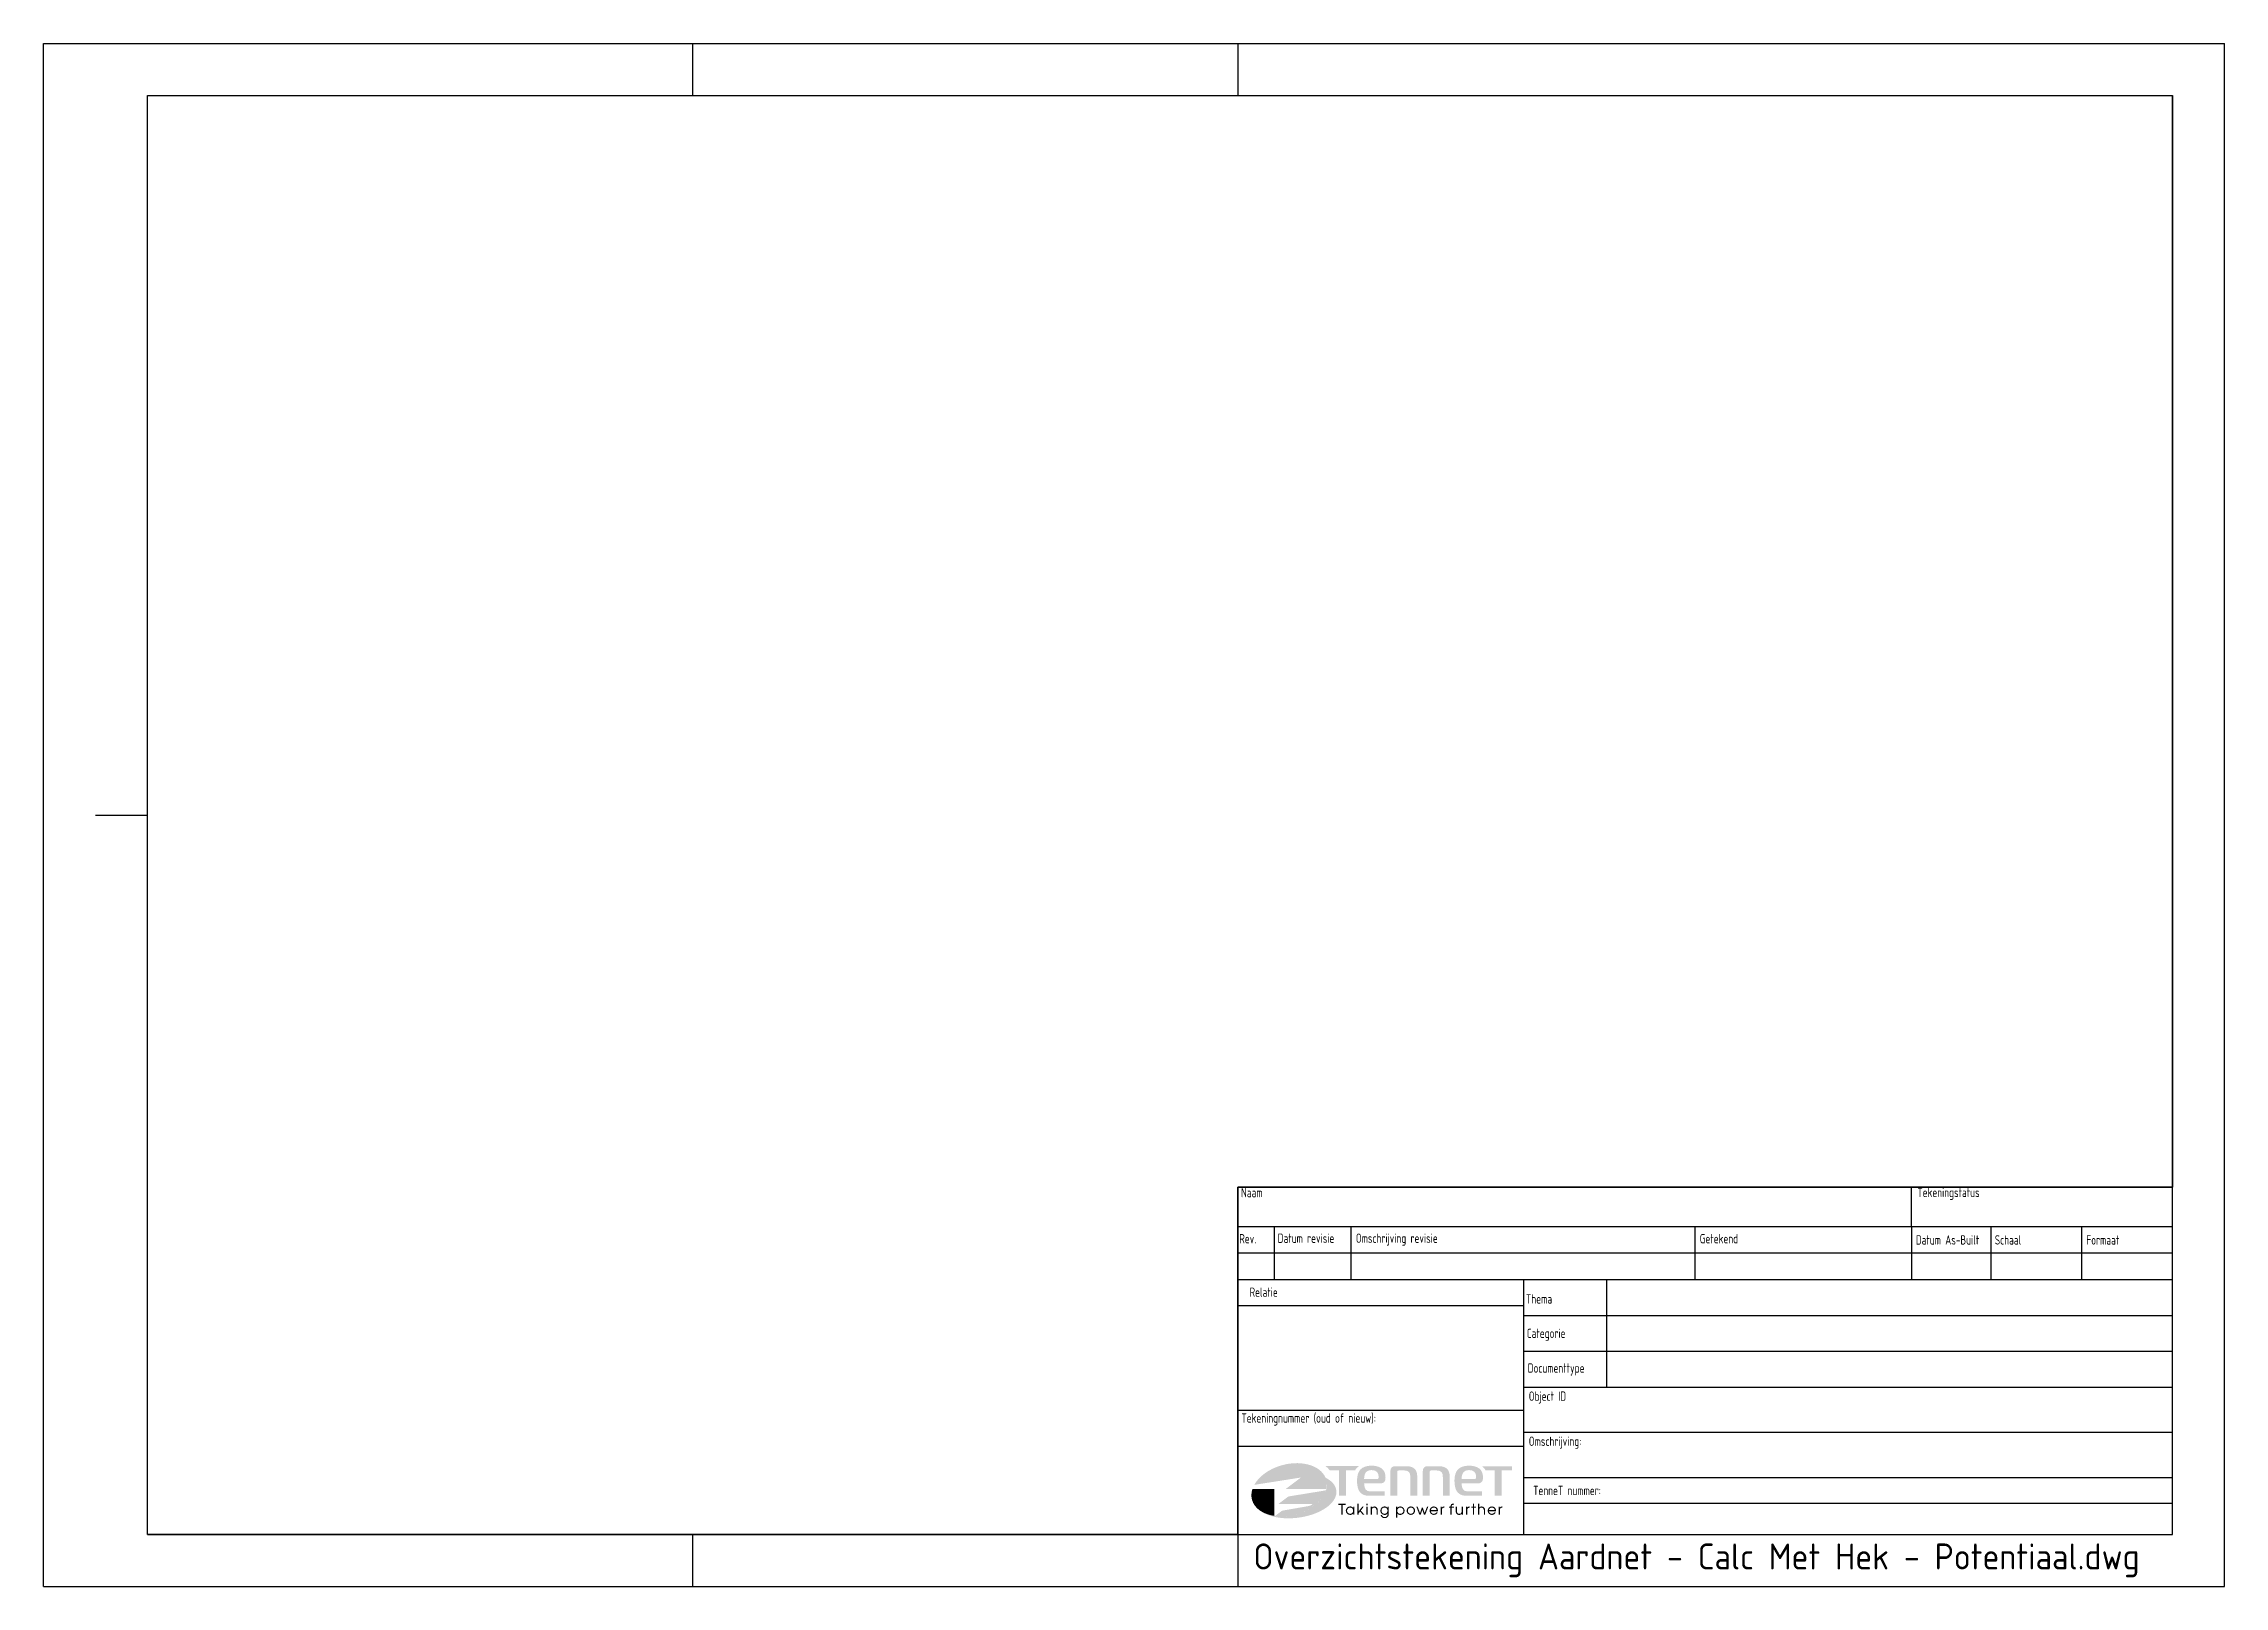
# Paper-space layout 'A3 H1' of a CAD drawing. Header units: millimetres. Extents: x 0 to 420, y 0 to 297.
import ezdxf
from ezdxf.enums import TextEntityAlignment as Align

# ---------------------------------------------------------------- set-up
doc = ezdxf.new("R2010")
doc.units = ezdxf.units.MM
doc.header["$LTSCALE"] = 10
doc.layers.add('FORMAAT', color=7, linetype='Continuous')
doc.layers.add('GUIDE', color=7, linetype='Continuous')
doc.layers.add('VPORTS', color=7, linetype='Continuous', plot=False)
doc.layers.add('WIPEOUT', color=7, linetype='Continuous', plot=False)
doc.styles.add('TenneT', font='isocp.shx')

# ---------------------------------------------------------------- blocks, each defined once
blk = doc.blocks.new('TA3')
at = {"color": 1}
for p, q in [((0, 0), (0, 297)), ((0, 297), (420, 297)), ((420, 0), (420, 297)), ((0, 0), (420, 0))]:
    blk.add_line(p, q, dxfattribs=at)
at = {"color": 1, "linetype": 'Continuous'}
for p, q in [((125, 297), (125, 287)), ((230, 297), (230, 287)), ((125, 10), (125, 0)), ((230, 10), (230, 0))]:
    blk.add_line(p, q, dxfattribs=at)
at = {"color": 5}
for p, q in [((20, 10), (20, 287)), ((20, 287), (410, 287)), ((410, 10), (410, 287)), ((20, 10), (410, 10)), ((20, 10), (410, 10))]:
    blk.add_line(p, q, dxfattribs=at)
at = {"color": 2}
blk.add_line((10, 148.5), (20, 148.5), dxfattribs=at)
blk = doc.blocks.new('TenneT onderhoek A3 2014')
at = {"true_color": 0x004594}
h = blk.add_hatch(color=154, dxfattribs=at)
edge = h.paths.add_edge_path()
edge.add_spline(control_points=[(190.05, 97.77), (190.05, 97.77), (182.28, 97.77), (182.28, 97.77), (182.28, 97.77), (185.2, 99.96), (185.2, 99.96), (185.2, 99.96), (176.19, 98.54), (176.19, 98.54), (176.19, 98.54), (176.19, 98.54), (176.19, 98.54), (177.1, 100.2), (179.09, 101.67), (181.62, 102.35), (185.57, 103.41), (189.34, 102.13), (190.05, 99.51), (190.2, 98.94), (190.19, 98.35), (190.05, 97.77), (190.05, 97.77), (190.05, 97.77), (190.05, 97.77)], knot_values=[0, 0, 0, 0, 1, 1, 1, 2, 2, 2, 3, 3, 3, 4, 4, 4, 5, 5, 5, 6, 6, 6, 7, 7, 7, 8, 8, 8, 8], degree=3, periodic=0)
h = blk.add_hatch(color=154, dxfattribs=at)
edge = h.paths.add_edge_path()
edge.add_spline(control_points=[(190.72, 101.32), (190.52, 101.64), (190.22, 101.93), (189.9, 102.15), (189.9, 102.15), (196.37, 102.15), (196.37, 102.15), (196.04, 101.96), (195.77, 101.67), (195.62, 101.32), (195.62, 101.32), (193.85, 101.32), (193.85, 101.32), (193.85, 101.32), (193.85, 96.45), (193.85, 96.45), (193.85, 96.45), (192.49, 96.45), (192.49, 96.45), (192.49, 96.45), (192.49, 101.32), (192.49, 101.32), (192.49, 101.32), (190.72, 101.32), (190.72, 101.32)], knot_values=[0, 0, 0, 0, 1, 1, 1, 2, 2, 2, 3, 3, 3, 4, 4, 4, 5, 5, 5, 6, 6, 6, 7, 7, 7, 8, 8, 8, 8], degree=3, periodic=0)
h = blk.add_hatch(color=154, dxfattribs=at)
edge = h.paths.add_edge_path()
edge.add_spline(control_points=[(197.37, 98.61), (197.36, 98.7), (197.36, 98.75), (197.35, 98.84), (197.35, 98.84), (200.35, 98.84), (200.35, 98.84), (200.41, 98.84), (200.67, 98.83), (200.84, 98.87), (201.14, 98.95), (201.47, 99.19), (201.47, 99.94), (201.47, 100.85), (201.17, 101.39), (200.68, 101.74), (199.69, 102.44), (197.53, 102.44), (196.65, 101.52), (195.76, 100.59), (195.86, 98.42), (196.33, 97.48), (196.46, 97.22), (196.72, 96.89), (197.14, 96.68), (197.44, 96.51), (197.88, 96.45), (198.3, 96.45), (198.48, 96.45), (201.29, 96.45), (201.29, 96.45), (201.29, 96.45), (201.29, 97.27), (201.29, 97.27), (201.29, 97.27), (198.51, 97.27), (198.51, 97.27), (197.61, 97.28), (197.41, 97.95), (197.37, 98.61)], knot_values=[0, 0, 0, 0, 1, 1, 1, 2, 2, 2, 3, 3, 3, 4, 4, 4, 5, 5, 5, 6, 6, 6, 7, 7, 7, 8, 8, 8, 9, 9, 9, 10, 10, 10, 11, 11, 11, 12, 12, 12, 13, 13, 13, 13], degree=3, periodic=0)
edge = h.paths.add_edge_path(flags=16)
edge.add_spline(control_points=[(197.37, 100.08), (197.44, 100.76), (197.76, 101.39), (198.75, 101.39), (199.76, 101.39), (200.14, 100.86), (200.15, 100.11), (200.13, 99.75), (200.08, 99.67), (199.86, 99.67), (199.86, 99.67), (197.35, 99.67), (197.35, 99.67), (197.36, 99.89), (197.37, 100.08), (197.37, 100.08)], knot_values=[0, 0, 0, 0, 1, 1, 1, 2, 2, 2, 3, 3, 3, 4, 4, 4, 5, 5, 5, 5], degree=3, periodic=0)
h = blk.add_hatch(color=154, dxfattribs=at)
edge = h.paths.add_edge_path()
edge.add_spline(control_points=[(205.34, 102.14), (205.34, 102.14), (203.42, 102.14), (203.42, 102.14), (202.73, 102.14), (202.4, 101.81), (202.4, 101.15), (202.4, 101.15), (202.4, 96.45), (202.4, 96.45), (202.4, 96.45), (203.73, 96.45), (203.73, 96.45), (203.73, 96.45), (203.73, 101.04), (203.73, 101.04), (203.73, 101.23), (203.8, 101.3), (204, 101.31), (204, 101.31), (205.13, 101.31), (205.13, 101.31), (205.95, 101.3), (206.25, 100.9), (206.25, 100.06), (206.25, 100.06), (206.25, 96.45), (206.25, 96.45), (206.25, 96.45), (207.58, 96.45), (207.58, 96.45), (207.58, 96.45), (207.58, 100.19), (207.58, 100.19), (207.58, 101.84), (206.46, 102.14), (205.34, 102.14)], knot_values=[0, 0, 0, 0, 1, 1, 1, 2, 2, 2, 3, 3, 3, 4, 4, 4, 5, 5, 5, 6, 6, 6, 7, 7, 7, 8, 8, 8, 9, 9, 9, 10, 10, 10, 11, 11, 11, 12, 12, 12, 12], degree=3, periodic=0)
h = blk.add_hatch(color=154, dxfattribs=at)
edge = h.paths.add_edge_path()
edge.add_spline(control_points=[(211.59, 102.14), (211.59, 102.14), (209.67, 102.14), (209.67, 102.14), (208.98, 102.14), (208.65, 101.81), (208.65, 101.15), (208.65, 101.15), (208.65, 96.45), (208.65, 96.45), (208.65, 96.45), (209.98, 96.45), (209.98, 96.45), (209.98, 96.45), (209.98, 101.04), (209.98, 101.04), (209.98, 101.23), (210.05, 101.3), (210.25, 101.31), (210.25, 101.31), (211.38, 101.31), (211.38, 101.31), (212.2, 101.3), (212.5, 100.9), (212.51, 100.06), (212.51, 100.06), (212.51, 96.45), (212.51, 96.45), (212.51, 96.45), (213.83, 96.45), (213.83, 96.45), (213.83, 96.45), (213.83, 100.19), (213.83, 100.19), (213.83, 101.84), (212.71, 102.14), (211.59, 102.14)], knot_values=[0, 0, 0, 0, 1, 1, 1, 2, 2, 2, 3, 3, 3, 4, 4, 4, 5, 5, 5, 6, 6, 6, 7, 7, 7, 8, 8, 8, 9, 9, 9, 10, 10, 10, 11, 11, 11, 12, 12, 12, 12], degree=3, periodic=0)
h = blk.add_hatch(color=154, dxfattribs=at)
edge = h.paths.add_edge_path()
edge.add_spline(control_points=[(216.14, 98.61), (216.13, 98.7), (216.13, 98.75), (216.13, 98.84), (216.13, 98.84), (219.13, 98.84), (219.13, 98.84), (219.19, 98.84), (219.44, 98.83), (219.61, 98.87), (219.92, 98.95), (220.25, 99.19), (220.25, 99.94), (220.25, 100.85), (219.94, 101.39), (219.46, 101.74), (218.47, 102.44), (216.31, 102.44), (215.42, 101.52), (214.53, 100.59), (214.63, 98.42), (215.1, 97.48), (215.23, 97.22), (215.5, 96.89), (215.91, 96.68), (216.21, 96.51), (216.65, 96.45), (217.08, 96.45), (217.26, 96.45), (220.07, 96.45), (220.07, 96.45), (220.07, 96.45), (220.07, 97.27), (220.07, 97.27), (220.07, 97.27), (217.29, 97.27), (217.29, 97.27), (216.39, 97.28), (216.18, 97.95), (216.14, 98.61)], knot_values=[0, 0, 0, 0, 1, 1, 1, 2, 2, 2, 3, 3, 3, 4, 4, 4, 5, 5, 5, 6, 6, 6, 7, 7, 7, 8, 8, 8, 9, 9, 9, 10, 10, 10, 11, 11, 11, 12, 12, 12, 13, 13, 13, 13], degree=3, periodic=0)
edge = h.paths.add_edge_path(flags=16)
edge.add_spline(control_points=[(216.15, 100.08), (216.22, 100.76), (216.54, 101.39), (217.52, 101.39), (218.54, 101.39), (218.92, 100.86), (218.92, 100.11), (218.91, 99.75), (218.85, 99.67), (218.63, 99.67), (218.63, 99.67), (216.13, 99.67), (216.13, 99.67), (216.13, 99.89), (216.15, 100.08), (216.15, 100.08)], knot_values=[0, 0, 0, 0, 1, 1, 1, 2, 2, 2, 3, 3, 3, 4, 4, 4, 5, 5, 5, 5], degree=3, periodic=0)
h = blk.add_hatch(color=154, dxfattribs=at)
edge = h.paths.add_edge_path()
edge.add_spline(control_points=[(219.99, 102.14), (220.32, 101.96), (220.59, 101.66), (220.74, 101.31), (220.74, 101.31), (222.51, 101.31), (222.51, 101.31), (222.51, 101.31), (222.51, 96.45), (222.51, 96.45), (222.51, 96.45), (223.87, 96.45), (223.87, 96.45), (223.87, 96.45), (223.87, 101.31), (223.87, 101.31), (223.87, 101.31), (225.82, 101.31), (225.82, 101.31), (225.82, 101.31), (225.82, 102.14), (225.82, 102.14), (225.82, 102.14), (219.99, 102.14), (219.99, 102.14)], knot_values=[0, 0, 0, 0, 1, 1, 1, 2, 2, 2, 3, 3, 3, 4, 4, 4, 5, 5, 5, 6, 6, 6, 7, 7, 7, 8, 8, 8, 8], degree=3, periodic=0)
h = blk.add_hatch(color=141)
h.set_gradient(color1=(61, 185, 194), color2=(51, 116, 132), tint=1)
edge = h.paths.add_edge_path()
edge.add_spline(control_points=[(180.08, 92.56), (177.89, 92.88), (176.2, 94), (175.75, 95.68), (175.57, 96.36), (175.61, 97.07), (175.85, 97.77), (175.85, 97.77), (175.85, 97.77), (175.85, 97.77), (175.85, 97.77), (180.08, 97.77), (180.08, 97.77), (180.08, 97.77), (180.08, 92.56), (180.08, 92.56)], knot_values=[0, 0, 0, 0, 1, 1, 1, 2, 2, 2, 3, 3, 3, 4, 4, 4, 5, 5, 5, 5], degree=3, periodic=0)
at = {"true_color": 0x629b9d}
h = blk.add_hatch(color=135, dxfattribs=at)
h.set_gradient(color1=(164, 204, 196), one_color=1, tint=1, name='INVCURVED')
edge = h.paths.add_edge_path()
edge.add_spline(control_points=[(177.36, 93.54), (177.58, 93.39), (177.92, 93.16), (178.43, 92.92), (178.85, 92.75), (179.29, 92.59), (179.75, 92.46), (180.22, 92.35), (180.73, 92.26), (181.26, 92.18), (181.81, 92.13), (182.38, 92.1), (182.98, 92.1), (183.6, 92.12), (184.25, 92.17), (184.93, 92.26), (185.66, 92.38), (186.43, 92.56), (187.29, 92.8), (188.29, 93.17), (190, 94), (191.6, 95.29), (192.04, 96.88), (192.01, 97.52), (191.88, 98.01), (191.68, 98.42), (191.43, 98.77), (191.14, 99.09), (190.82, 99.36), (190.46, 99.63), (190.21, 99.75), (189.83, 100.01), (190.06, 99.59), (190.1, 99.26), (190.17, 98.68), (190.2, 97.99), (189.79, 96.95), (189.12, 95.8), (187.88, 94.59), (186.59, 93.75), (185.31, 93.19), (184.38, 92.88), (183.58, 92.68), (182.85, 92.56), (182.17, 92.47), (181.54, 92.5), (180.94, 92.46), (180.39, 92.51), (179.87, 92.58), (179.38, 92.68), (178.91, 92.81), (178.47, 92.95), (177.95, 93.19), (177.59, 93.41), (177.36, 93.54)], knot_values=[0, 0, 0, 0, 1.169576, 1.837399, 2.512652, 3.213579, 3.916841, 4.639743, 5.403717, 6.218902, 7.037093, 7.889665, 8.773799, 9.697636, 10.667594, 11.692368, 12.784237, 13.963594, 15.267821, 16.754832, 18.724948, 23.874711, 25.119813, 25.969505, 26.697037, 27.364343, 28.004422, 28.63507, 29.26661, 29.905374, 30.555472, 30.882101, 31.171247, 31.954644, 32.769179, 33.660189, 35.026022, 37.64588, 39.603933, 42.726769, 44.474586, 45.876255, 47.092859, 48.186573, 49.193163, 50.124383, 51.027126, 51.854028, 52.622592, 53.362173, 54.091847, 54.786472, 55.46156, 56.646122, 56.646122, 56.646122, 56.646122], degree=3, periodic=0)
h = blk.add_hatch(color=3)
edge = h.paths.add_edge_path()
edge.add_spline(control_points=[(181.42, 93.47), (181.49, 93.53), (181.63, 93.59), (181.73, 93.6), (181.73, 93.6), (186.72, 94.47), (186.72, 94.47), (186.87, 94.5), (187.09, 94.59), (187.2, 94.68), (187.3, 94.77), (187.39, 94.85), (187.39, 94.85), (187.39, 94.85), (180.82, 94.85), (180.82, 94.85), (180.82, 94.85), (182.61, 96.2), (182.61, 96.2), (182.69, 96.25), (182.83, 96.32), (182.92, 96.33), (182.92, 96.33), (189.67, 97.43), (189.67, 97.43), (189.77, 97.45), (189.89, 97.48), (189.99, 97.53), (189.99, 97.53), (189.99, 97.53), (189.99, 97.53), (189.37, 95.52), (187.15, 93.63), (184.17, 92.83), (182.78, 92.46), (181.41, 92.38), (180.18, 92.54), (180.18, 92.54), (181.42, 93.47), (181.42, 93.47)], knot_values=[0, 0, 0, 0, 1, 1, 1, 2, 2, 2, 3, 3, 3, 4, 4, 4, 5, 5, 5, 6, 6, 6, 7, 7, 7, 8, 8, 8, 9, 9, 9, 10, 10, 10, 11, 11, 11, 12, 12, 12, 13, 13, 13, 13], degree=3, periodic=0)
at = {"true_color": 0x85b04e}
for points in [[(192.98, 92.79), (192.98, 94.66), (192.41, 94.66), (192.41, 94.89), (193.81, 94.89), (193.81, 94.66), (193.23, 94.66), (193.23, 92.79)], [(196.07, 92.79), (196.07, 94.95), (196.31, 94.95), (196.31, 93.46), (196.99, 94.35), (197.29, 94.35), (196.72, 93.61), (197.4, 92.79), (197.1, 92.79), (196.57, 93.42), (196.31, 93.09), (196.31, 92.79)], [(208, 92.79), (207.41, 94.35), (207.65, 94.35), (208.12, 93.11), (208.46, 94.16), (208.66, 94.16), (209, 93.11), (209.47, 94.35), (209.71, 94.35), (209.11, 92.79), (208.87, 92.79), (208.56, 93.75), (208.25, 92.79)], [(218.29, 92.79), (218.29, 94.14), (217.97, 94.14), (217.97, 94.35), (218.29, 94.35), (218.29, 94.95), (218.53, 94.95), (218.53, 94.35), (218.89, 94.35), (218.89, 94.14), (218.53, 94.14), (218.53, 92.79)]]:
    blk.add_hatch(color=65, dxfattribs=at).paths.add_polyline_path(points)
h = blk.add_hatch(color=65, dxfattribs=at)
edge = h.paths.add_edge_path()
edge.add_spline(control_points=[(195.48, 94.35), (195.48, 94.35), (195.48, 92.79), (195.48, 92.79), (195.48, 92.79), (195.24, 92.79), (195.24, 92.79), (195.24, 92.79), (195.24, 93.01), (195.24, 93.01), (195.09, 92.84), (194.9, 92.75), (194.66, 92.75), (194.66, 92.75), (194.66, 92.75), (194.66, 92.75), (194.66, 92.75), (194.66, 92.75), (194.66, 92.75), (194.66, 92.75), (194.66, 92.75), (194.66, 92.75), (194.19, 92.75), (193.82, 93.13), (193.82, 93.57), (193.82, 93.57), (193.82, 93.57), (193.82, 93.57), (193.82, 93.99), (194.16, 94.39), (194.66, 94.39), (194.9, 94.39), (195.1, 94.29), (195.24, 94.12), (195.24, 94.12), (195.24, 94.12), (195.24, 94.12), (195.24, 94.12), (195.24, 94.35), (195.24, 94.35), (195.24, 94.35), (195.48, 94.35), (195.48, 94.35)], knot_values=[0, 0, 0, 0, 1, 1, 1, 2, 2, 2, 3, 3, 3, 4, 4, 4, 5, 5, 5, 6, 6, 6, 7, 7, 7, 8, 8, 8, 9, 9, 9, 10, 10, 10, 11, 11, 11, 12, 12, 12, 13, 13, 13, 14, 14, 14, 14], degree=3, periodic=0)
edge = h.paths.add_edge_path(flags=16)
edge.add_spline(control_points=[(194.66, 92.96), (194.93, 92.97), (195.24, 93.19), (195.24, 93.57), (195.24, 93.87), (195.01, 94.17), (194.66, 94.17), (194.33, 94.18), (194.06, 93.89), (194.06, 93.57), (194.05, 93.23), (194.36, 92.96), (194.66, 92.96)], knot_values=[0, 0, 0, 0, 1, 1, 1, 2, 2, 2, 3, 3, 3, 4, 4, 4, 4], degree=3, periodic=0)
h = blk.add_hatch(color=65, dxfattribs=at)
h.paths.add_polyline_path([(197.78, 92.79), (197.78, 94.35), (198.02, 94.35), (198.02, 92.79)])
h.paths.add_polyline_path([(197.78, 94.61), (197.78, 94.95), (198.01, 94.95), (198.01, 94.61)])
h = blk.add_hatch(color=65, dxfattribs=at)
edge = h.paths.add_edge_path()
edge.add_spline(control_points=[(198.61, 92.79), (198.61, 92.79), (198.61, 94.35), (198.61, 94.35), (198.61, 94.35), (198.85, 94.35), (198.85, 94.35), (198.85, 94.35), (198.85, 94.18), (198.85, 94.18), (198.94, 94.28), (199.08, 94.39), (199.3, 94.39), (199.71, 94.38), (199.99, 94.09), (199.99, 93.64), (199.99, 93.64), (199.99, 92.79), (199.99, 92.79), (199.99, 92.79), (199.75, 92.79), (199.75, 92.79), (199.75, 92.79), (199.75, 92.79), (199.75, 92.79), (199.75, 92.79), (199.75, 93.64), (199.75, 93.64), (199.75, 94.28), (199.07, 94.3), (198.9, 93.93), (198.87, 93.86), (198.86, 93.78), (198.86, 93.64), (198.86, 93.64), (198.86, 92.79), (198.86, 92.79), (198.86, 92.79), (198.61, 92.79), (198.61, 92.79)], knot_values=[0, 0, 0, 0, 1, 1, 1, 2, 2, 2, 3, 3, 3, 4, 4, 4, 5, 5, 5, 6, 6, 6, 7, 7, 7, 8, 8, 8, 9, 9, 9, 10, 10, 10, 11, 11, 11, 12, 12, 12, 13, 13, 13, 13], degree=3, periodic=0)
h = blk.add_hatch(color=65, dxfattribs=at)
edge = h.paths.add_edge_path()
edge.add_spline(control_points=[(202.09, 94.35), (202.09, 94.35), (202.09, 92.93), (202.09, 92.93), (202.09, 92.7), (202.07, 92.57), (201.95, 92.43), (201.95, 92.43), (201.95, 92.43), (201.95, 92.43), (201.8, 92.24), (201.55, 92.13), (201.29, 92.13), (201.29, 92.13), (201.29, 92.13), (201.29, 92.13), (200.94, 92.13), (200.61, 92.36), (200.52, 92.73), (200.52, 92.73), (200.76, 92.73), (200.76, 92.73), (200.81, 92.62), (200.95, 92.34), (201.31, 92.34), (201.31, 92.34), (201.31, 92.34), (201.31, 92.34), (201.63, 92.35), (201.85, 92.56), (201.86, 92.88), (201.86, 92.88), (201.86, 92.88), (201.86, 92.88), (201.86, 92.88), (201.86, 93.03), (201.86, 93.03), (201.74, 92.85), (201.53, 92.75), (201.28, 92.75), (201.28, 92.75), (201.28, 92.75), (201.28, 92.75), (200.84, 92.75), (200.47, 93.11), (200.47, 93.56), (200.47, 93.56), (200.47, 93.56), (200.47, 93.56), (200.47, 94.01), (200.83, 94.39), (201.27, 94.39), (201.27, 94.39), (201.27, 94.39), (201.27, 94.39), (201.51, 94.39), (201.71, 94.29), (201.86, 94.12), (201.86, 94.12), (201.86, 94.12), (201.86, 94.12), (201.86, 94.12), (201.86, 94.35), (201.86, 94.35), (201.86, 94.35), (202.09, 94.35), (202.09, 94.35)], knot_values=[0, 0, 0, 0, 1, 1, 1, 2, 2, 2, 3, 3, 3, 4, 4, 4, 5, 5, 5, 6, 6, 6, 7, 7, 7, 8, 8, 8, 9, 9, 9, 10, 10, 10, 11, 11, 11, 12, 12, 12, 13, 13, 13, 14, 14, 14, 15, 15, 15, 16, 16, 16, 17, 17, 17, 18, 18, 18, 19, 19, 19, 20, 20, 20, 21, 21, 21, 22, 22, 22, 22], degree=3, periodic=0)
edge = h.paths.add_edge_path(flags=17)
edge.add_spline(control_points=[(201.29, 92.96), (201.55, 92.97), (201.85, 93.19), (201.86, 93.57), (201.86, 93.87), (201.63, 94.17), (201.29, 94.17), (200.95, 94.18), (200.7, 93.91), (200.7, 93.57), (200.7, 93.18), (201.03, 92.96), (201.29, 92.96)], knot_values=[0, 0, 0, 0, 1, 1, 1, 2, 2, 2, 3, 3, 3, 4, 4, 4, 4], degree=3, periodic=0)
h = blk.add_hatch(color=65, dxfattribs=at)
edge = h.paths.add_edge_path()
edge.add_spline(control_points=[(203.5, 92.21), (203.5, 92.21), (203.5, 94.35), (203.5, 94.35), (203.5, 94.35), (203.74, 94.35), (203.74, 94.35), (203.74, 94.35), (203.74, 94.13), (203.74, 94.13), (203.87, 94.29), (204.09, 94.39), (204.32, 94.39), (204.32, 94.39), (204.32, 94.39), (204.32, 94.39), (204.78, 94.39), (205.15, 94.02), (205.15, 93.56), (205.15, 93.56), (205.15, 93.56), (205.15, 93.56), (205.15, 93.11), (204.78, 92.75), (204.31, 92.75), (204.31, 92.75), (204.31, 92.75), (204.31, 92.75), (204.08, 92.75), (203.88, 92.84), (203.75, 93.01), (203.75, 93.01), (203.75, 93.01), (203.75, 93.01), (203.75, 93.01), (203.75, 92.21), (203.75, 92.21), (203.75, 92.21), (203.5, 92.21), (203.5, 92.21), (203.5, 92.21), (203.5, 92.21), (203.5, 92.21)], knot_values=[0, 0, 0, 0, 1, 1, 1, 2, 2, 2, 3, 3, 3, 4, 4, 4, 5, 5, 5, 6, 6, 6, 7, 7, 7, 8, 8, 8, 9, 9, 9, 10, 10, 10, 11, 11, 11, 12, 12, 12, 13, 13, 13, 14, 14, 14, 14], degree=3, periodic=0)
edge = h.paths.add_edge_path(flags=16)
edge.add_spline(control_points=[(204.32, 92.96), (204.65, 92.97), (204.92, 93.23), (204.92, 93.56), (204.92, 93.56), (204.92, 93.56), (204.92, 93.56), (204.92, 93.9), (204.66, 94.17), (204.32, 94.17), (204.32, 94.17), (204.32, 94.17), (204.32, 94.17), (203.99, 94.17), (203.73, 93.91), (203.73, 93.57), (203.73, 93.57), (203.73, 93.57), (203.73, 93.57), (203.73, 93.22), (203.98, 92.97), (204.32, 92.96), (204.32, 92.96), (204.32, 92.96), (204.32, 92.96)], knot_values=[0, 0, 0, 0, 1, 1, 1, 2, 2, 2, 3, 3, 3, 4, 4, 4, 5, 5, 5, 6, 6, 6, 7, 7, 7, 8, 8, 8, 8], degree=3, periodic=0)
h = blk.add_hatch(color=65, dxfattribs=at)
edge = h.paths.add_edge_path()
edge.add_spline(control_points=[(205.53, 93.57), (205.53, 94.02), (205.9, 94.39), (206.35, 94.39), (206.35, 94.39), (206.35, 94.39), (206.35, 94.39), (206.8, 94.39), (207.17, 94.01), (207.17, 93.57), (207.17, 93.57), (207.17, 93.57), (207.17, 93.57), (207.17, 93.12), (206.8, 92.75), (206.35, 92.75), (206.35, 92.75), (206.35, 92.75), (206.35, 92.75), (205.9, 92.75), (205.53, 93.12), (205.53, 93.57), (205.53, 93.57), (205.53, 93.57), (205.53, 93.57)], knot_values=[0, 0, 0, 0, 1, 1, 1, 2, 2, 2, 3, 3, 3, 4, 4, 4, 5, 5, 5, 6, 6, 6, 7, 7, 7, 8, 8, 8, 8], degree=3, periodic=0)
edge = h.paths.add_edge_path(flags=16)
edge.add_spline(control_points=[(206.93, 93.58), (206.93, 93.58), (206.93, 93.58), (206.93, 93.58), (206.93, 93.9), (206.67, 94.17), (206.35, 94.17), (206.01, 94.17), (205.77, 93.88), (205.77, 93.56), (205.77, 93.23), (206.03, 92.97), (206.35, 92.96), (206.65, 92.97), (206.93, 93.21), (206.93, 93.58)], knot_values=[0, 0, 0, 0, 1, 1, 1, 2, 2, 2, 3, 3, 3, 4, 4, 4, 5, 5, 5, 5], degree=3, periodic=0)
h = blk.add_hatch(color=65, dxfattribs=at)
edge = h.paths.add_edge_path()
edge.add_spline(control_points=[(210.77, 94.39), (211.1, 94.39), (211.41, 94.17), (211.53, 93.86), (211.53, 93.86), (211.53, 93.86), (211.53, 93.86), (211.58, 93.74), (211.58, 93.5), (211.58, 93.5), (211.58, 93.5), (211.58, 93.47), (211.58, 93.47), (211.58, 93.47), (210.2, 93.47), (210.2, 93.47), (210.22, 93.22), (210.46, 92.96), (210.77, 92.96), (211.08, 92.96), (211.24, 93.22), (211.27, 93.28), (211.27, 93.28), (211.53, 93.28), (211.53, 93.28), (211.43, 92.99), (211.12, 92.75), (210.77, 92.75), (210.32, 92.75), (209.96, 93.12), (209.96, 93.57), (209.96, 93.96), (210.26, 94.39), (210.77, 94.39)], knot_values=[0, 0, 0, 0, 1, 1, 1, 2, 2, 2, 3, 3, 3, 4, 4, 4, 5, 5, 5, 6, 6, 6, 7, 7, 7, 8, 8, 8, 9, 9, 9, 10, 10, 10, 11, 11, 11, 11], degree=3, periodic=0)
edge = h.paths.add_edge_path(flags=16)
edge.add_spline(control_points=[(210.77, 94.17), (210.5, 94.17), (210.27, 93.98), (210.21, 93.69), (210.21, 93.69), (210.21, 93.69), (210.21, 93.69), (210.21, 93.69), (211.33, 93.69), (211.33, 93.69), (211.25, 93.99), (211.04, 94.17), (210.77, 94.17), (210.77, 94.17), (210.77, 94.17), (210.77, 94.17)], knot_values=[0, 0, 0, 0, 1, 1, 1, 2, 2, 2, 3, 3, 3, 4, 4, 4, 5, 5, 5, 5], degree=3, periodic=0)
h = blk.add_hatch(color=65, dxfattribs=at)
edge = h.paths.add_edge_path()
edge.add_spline(control_points=[(212.08, 92.79), (212.08, 92.79), (212.08, 94.35), (212.08, 94.35), (212.08, 94.35), (212.31, 94.35), (212.31, 94.35), (212.31, 94.35), (212.31, 94.18), (212.31, 94.18), (212.42, 94.34), (212.57, 94.38), (212.77, 94.39), (212.77, 94.39), (212.77, 94.39), (212.77, 94.39), (212.77, 94.39), (212.77, 94.39), (212.77, 94.39), (212.77, 94.39), (212.8, 94.39), (212.8, 94.39), (212.8, 94.39), (212.8, 94.14), (212.8, 94.14), (212.8, 94.14), (212.76, 94.14), (212.76, 94.14), (212.63, 94.14), (212.54, 94.1), (212.47, 94.04), (212.47, 94.04), (212.47, 94.04), (212.47, 94.04), (212.36, 93.94), (212.32, 93.87), (212.32, 93.7), (212.32, 93.7), (212.32, 92.79), (212.32, 92.79), (212.32, 92.79), (212.08, 92.79), (212.08, 92.79)], knot_values=[0, 0, 0, 0, 1, 1, 1, 2, 2, 2, 3, 3, 3, 4, 4, 4, 5, 5, 5, 6, 6, 6, 7, 7, 7, 8, 8, 8, 9, 9, 9, 10, 10, 10, 11, 11, 11, 12, 12, 12, 13, 13, 13, 14, 14, 14, 14], degree=3, periodic=0)
h = blk.add_hatch(color=65, dxfattribs=at)
edge = h.paths.add_edge_path()
edge.add_spline(control_points=[(213.98, 92.79), (213.98, 92.79), (213.98, 94.14), (213.98, 94.14), (213.98, 94.14), (213.71, 94.14), (213.71, 94.14), (213.71, 94.14), (213.71, 94.35), (213.71, 94.35), (213.71, 94.35), (213.98, 94.35), (213.98, 94.35), (213.98, 94.35), (213.98, 94.42), (213.98, 94.42), (213.99, 94.64), (214.05, 94.76), (214.2, 94.85), (214.2, 94.85), (214.2, 94.85), (214.2, 94.85), (214.29, 94.9), (214.42, 94.93), (214.55, 94.93), (214.55, 94.93), (214.55, 94.93), (214.55, 94.93), (214.55, 94.93), (214.63, 94.93), (214.63, 94.93), (214.63, 94.93), (214.63, 94.71), (214.63, 94.71), (214.63, 94.71), (214.56, 94.71), (214.56, 94.71), (214.44, 94.71), (214.35, 94.68), (214.3, 94.63), (214.3, 94.63), (214.3, 94.63), (214.3, 94.63), (214.24, 94.59), (214.21, 94.51), (214.21, 94.41), (214.21, 94.41), (214.21, 94.41), (214.21, 94.41), (214.21, 94.41), (214.21, 94.35), (214.21, 94.35), (214.21, 94.35), (214.63, 94.35), (214.63, 94.35), (214.63, 94.35), (214.63, 94.14), (214.63, 94.14), (214.63, 94.14), (214.21, 94.14), (214.21, 94.14), (214.21, 94.14), (214.21, 92.79), (214.21, 92.79), (214.21, 92.79), (213.98, 92.79), (213.98, 92.79)], knot_values=[0, 0, 0, 0, 1, 1, 1, 2, 2, 2, 3, 3, 3, 4, 4, 4, 5, 5, 5, 6, 6, 6, 7, 7, 7, 8, 8, 8, 9, 9, 9, 10, 10, 10, 11, 11, 11, 12, 12, 12, 13, 13, 13, 14, 14, 14, 15, 15, 15, 16, 16, 16, 17, 17, 17, 18, 18, 18, 19, 19, 19, 20, 20, 20, 21, 21, 21, 22, 22, 22, 22], degree=3, periodic=0)
h = blk.add_hatch(color=65, dxfattribs=at)
edge = h.paths.add_edge_path()
edge.add_spline(control_points=[(216.37, 94.35), (216.37, 94.35), (216.37, 92.79), (216.37, 92.79), (216.37, 92.79), (216.14, 92.79), (216.14, 92.79), (216.14, 92.79), (216.14, 92.97), (216.14, 92.97), (216, 92.77), (215.78, 92.75), (215.65, 92.75), (215.42, 92.75), (215.18, 92.85), (215.07, 93.09), (215.07, 93.09), (215.07, 93.09), (215.07, 93.09), (215.02, 93.19), (214.99, 93.32), (214.99, 93.49), (214.99, 93.49), (214.99, 93.49), (214.99, 93.49), (214.99, 93.49), (214.99, 94.35), (214.99, 94.35), (214.99, 94.35), (215.23, 94.35), (215.23, 94.35), (215.23, 94.35), (215.23, 93.49), (215.23, 93.49), (215.23, 93.11), (215.44, 92.96), (215.68, 92.96), (216.04, 92.96), (216.13, 93.28), (216.13, 93.49), (216.13, 93.49), (216.13, 94.35), (216.13, 94.35), (216.13, 94.35), (216.37, 94.35), (216.37, 94.35)], knot_values=[0, 0, 0, 0, 1, 1, 1, 2, 2, 2, 3, 3, 3, 4, 4, 4, 5, 5, 5, 6, 6, 6, 7, 7, 7, 8, 8, 8, 9, 9, 9, 10, 10, 10, 11, 11, 11, 12, 12, 12, 13, 13, 13, 14, 14, 14, 15, 15, 15, 15], degree=3, periodic=0)
h = blk.add_hatch(color=65, dxfattribs=at)
edge = h.paths.add_edge_path()
edge.add_spline(control_points=[(216.96, 92.79), (216.96, 92.79), (216.96, 94.35), (216.96, 94.35), (216.96, 94.35), (217.2, 94.35), (217.2, 94.35), (217.2, 94.35), (217.2, 94.18), (217.2, 94.18), (217.3, 94.34), (217.46, 94.38), (217.66, 94.39), (217.66, 94.39), (217.66, 94.39), (217.66, 94.39), (217.66, 94.39), (217.66, 94.39), (217.66, 94.39), (217.66, 94.39), (217.68, 94.39), (217.68, 94.39), (217.68, 94.39), (217.68, 94.14), (217.68, 94.14), (217.68, 94.14), (217.65, 94.14), (217.65, 94.14), (217.52, 94.14), (217.43, 94.1), (217.36, 94.04), (217.36, 94.04), (217.36, 94.04), (217.36, 94.04), (217.25, 93.94), (217.21, 93.87), (217.21, 93.7), (217.21, 93.7), (217.21, 92.79), (217.21, 92.79), (217.21, 92.79), (216.96, 92.79), (216.96, 92.79)], knot_values=[0, 0, 0, 0, 1, 1, 1, 2, 2, 2, 3, 3, 3, 4, 4, 4, 5, 5, 5, 6, 6, 6, 7, 7, 7, 8, 8, 8, 9, 9, 9, 10, 10, 10, 11, 11, 11, 12, 12, 12, 13, 13, 13, 14, 14, 14, 14], degree=3, periodic=0)
h = blk.add_hatch(color=65, dxfattribs=at)
edge = h.paths.add_edge_path()
edge.add_spline(control_points=[(219.28, 92.79), (219.28, 92.79), (219.28, 94.95), (219.28, 94.95), (219.28, 94.95), (219.52, 94.95), (219.52, 94.95), (219.52, 94.95), (219.52, 94.19), (219.52, 94.19), (219.74, 94.44), (220.22, 94.46), (220.47, 94.18), (220.59, 94.05), (220.66, 93.87), (220.66, 93.64), (220.66, 93.64), (220.66, 92.79), (220.66, 92.79), (220.66, 92.79), (220.43, 92.79), (220.43, 92.79), (220.43, 92.79), (220.43, 92.79), (220.43, 92.79), (220.43, 92.79), (220.43, 93.64), (220.43, 93.64), (220.42, 94.29), (219.73, 94.29), (219.57, 93.93), (219.57, 93.93), (219.57, 93.93), (219.57, 93.93), (219.53, 93.86), (219.52, 93.78), (219.52, 93.64), (219.52, 93.64), (219.52, 92.79), (219.52, 92.79), (219.52, 92.79), (219.28, 92.79), (219.28, 92.79)], knot_values=[0, 0, 0, 0, 1, 1, 1, 2, 2, 2, 3, 3, 3, 4, 4, 4, 5, 5, 5, 6, 6, 6, 7, 7, 7, 8, 8, 8, 9, 9, 9, 10, 10, 10, 11, 11, 11, 12, 12, 12, 13, 13, 13, 14, 14, 14, 14], degree=3, periodic=0)
h = blk.add_hatch(color=65, dxfattribs=at)
edge = h.paths.add_edge_path()
edge.add_spline(control_points=[(221.95, 94.39), (222.28, 94.39), (222.6, 94.17), (222.71, 93.86), (222.71, 93.86), (222.71, 93.86), (222.71, 93.86), (222.77, 93.74), (222.77, 93.5), (222.77, 93.5), (222.77, 93.5), (222.77, 93.47), (222.77, 93.47), (222.77, 93.47), (221.39, 93.47), (221.39, 93.47), (221.41, 93.22), (221.64, 92.96), (221.95, 92.96), (222.27, 92.96), (222.43, 93.22), (222.46, 93.28), (222.46, 93.28), (222.71, 93.28), (222.71, 93.28), (222.61, 92.99), (222.3, 92.75), (221.95, 92.75), (221.5, 92.75), (221.14, 93.12), (221.14, 93.57), (221.14, 93.96), (221.44, 94.39), (221.95, 94.39)], knot_values=[0, 0, 0, 0, 1, 1, 1, 2, 2, 2, 3, 3, 3, 4, 4, 4, 5, 5, 5, 6, 6, 6, 7, 7, 7, 8, 8, 8, 9, 9, 9, 10, 10, 10, 11, 11, 11, 11], degree=3, periodic=0)
edge = h.paths.add_edge_path(flags=16)
edge.add_spline(control_points=[(221.95, 94.17), (221.68, 94.17), (221.45, 93.98), (221.39, 93.69), (221.39, 93.69), (221.39, 93.69), (221.39, 93.69), (221.39, 93.69), (222.52, 93.69), (222.52, 93.69), (222.44, 93.99), (222.22, 94.17), (221.95, 94.17), (221.95, 94.17), (221.95, 94.17), (221.95, 94.17)], knot_values=[0, 0, 0, 0, 1, 1, 1, 2, 2, 2, 3, 3, 3, 4, 4, 4, 5, 5, 5, 5], degree=3, periodic=0)
h = blk.add_hatch(color=65, dxfattribs=at)
edge = h.paths.add_edge_path()
edge.add_spline(control_points=[(223.24, 92.79), (223.24, 92.79), (223.24, 94.35), (223.24, 94.35), (223.24, 94.35), (223.48, 94.35), (223.48, 94.35), (223.48, 94.35), (223.48, 94.18), (223.48, 94.18), (223.59, 94.34), (223.74, 94.38), (223.94, 94.39), (223.94, 94.39), (223.94, 94.39), (223.94, 94.39), (223.94, 94.39), (223.94, 94.39), (223.94, 94.39), (223.94, 94.39), (223.96, 94.39), (223.96, 94.39), (223.96, 94.39), (223.96, 94.14), (223.96, 94.14), (223.96, 94.14), (223.93, 94.14), (223.93, 94.14), (223.8, 94.14), (223.71, 94.1), (223.64, 94.04), (223.64, 94.04), (223.64, 94.04), (223.64, 94.04), (223.53, 93.94), (223.49, 93.87), (223.49, 93.7), (223.49, 93.7), (223.49, 92.79), (223.49, 92.79), (223.49, 92.79), (223.24, 92.79), (223.24, 92.79)], knot_values=[0, 0, 0, 0, 1, 1, 1, 2, 2, 2, 3, 3, 3, 4, 4, 4, 5, 5, 5, 6, 6, 6, 7, 7, 7, 8, 8, 8, 9, 9, 9, 10, 10, 10, 11, 11, 11, 12, 12, 12, 13, 13, 13, 14, 14, 14, 14], degree=3, periodic=0)
at = {"layer": 'FORMAAT', "color": 5}
for p, q in [((173.03, 155.88), (353.03, 155.88)), ((173.03, 89), (173.03, 155.88)), ((353.03, 89), (353.03, 155.88)), ((173.03, 89), (353.03, 89))]:
    blk.add_line(p, q, dxfattribs=at)
at = {"layer": 'FORMAAT', "color": 4}
for p, q in [((302.78, 148.31), (302.78, 155.9)), ((173.03, 148.29), (353.03, 148.29)), ((261.03, 148.29), (261.03, 138.05)), ((173.03, 138.05), (290.53, 138.05)), ((228.03, 138.05), (228.03, 89)), ((290.53, 138.05), (353.03, 138.05)), ((228.03, 117.34), (353.03, 117.34)), ((173.03, 106.01), (228.03, 106.01)), ((228.03, 108.67), (353.03, 108.67)), ((228.03, 99.99), (353.03, 99.99))]:
    blk.add_line(p, q, dxfattribs=at)
at = {"layer": 'FORMAAT', "color": 2}
for p, q in [((180.03, 148.29), (180.03, 138.05)), ((194.78, 148.29), (194.78, 138.05)), ((302.78, 148.31), (302.78, 138.14)), ((318.03, 148.34), (318.03, 138.2)), ((335.53, 148.31), (335.53, 138.18)), ((173.03, 143.21), (353.03, 143.21)), ((244.02, 138.05), (244.02, 117.34)), ((173.03, 133.07), (228.03, 133.07)), ((228.03, 131.15), (353.03, 131.15)), ((228.03, 124.25), (353.03, 124.25)), ((173.03, 112.92), (228.03, 112.92)), ((228.03, 94.99), (353.03, 94.99))]:
    blk.add_line(p, q, dxfattribs=at)
at = {"layer": 'GUIDE', "color": 5}
blk.add_line((173.03, 89), (228.03, 89), dxfattribs=at)
at = {"layer": 'WIPEOUT', "color": 5}
blk.add_line((173.03, 89), (173.03, 106.01), dxfattribs=at)
at = {"layer": 'FORMAAT', "color": 1, "linetype": 'Continuous', "style": 'TenneT', "width": 0.8}
for s, p in [('Naam', (173.65, 153.91)), ('Tekeningstatus', (303.9, 153.94)), ('Rev.', (173.3, 145.03)), ('Datum revisie', (180.71, 145.13)), ('Omschrijving revisie', (195.75, 145.13)), ('Getekend', (261.99, 145.03)), ('Datum As-Built', (303.61, 144.8)), ('Schaal', (318.82, 144.8)), ('Formaat', (336.45, 144.79)), ('Relatie', (175.28, 134.74)), ('Thema', (228.52, 133.44)), ('Categorie', (228.68, 126.82)), ('Documenttype', (228.86, 120.13)), ('Object ID', (229.06, 114.72)), ('Tekeningnummer (oud of nieuw):', (173.72, 110.51)), ('Omschrijving:', (229.06, 106.04)), ('TenneT nummer:', (229.91, 96.56))]:
    blk.add_text(s, height=1.8, dxfattribs=at).set_placement(p)
at = {"layer": 'FORMAAT', "color": 3, "linetype": 'Continuous', "lineweight": 53, "style": 'TenneT', "width": 0.8}
for tag, p, height in [('NAAM', (174.96, 150.34), 3), ('TEKENINGSTATUS', (305.21, 150.37), 3), ('TENNET_NUMMER', (230.09, 90.18), 3.5)]:
    blk.add_attdef(tag, p, '', height=height, dxfattribs=at)
at = {"layer": 'FORMAAT', "color": 2, "linetype": 'Continuous', "style": 'TenneT', "width": 0.8}
blk.add_attdef('WYZ-NR', text='', height=2.5, dxfattribs=at).set_placement((175.03, 139.19), align=Align.CENTER)
for tag, p, height in [('WYZ-DAT', (180.77, 138.95), 2.5), ('OMSCHRIJVING', (195.65, 138.95), 2.5), ('GETEKEND', (261.98, 138.98), 2.5), ('DATUM', (303.53, 138.76), 2.5), ('SCHAAL', (318.48, 138.76), 2.5), ('FORMAAT', (335.98, 138.77), 2.5), ('THEMA', (244.76, 132.88), 2.5), ('RELATIE_1', (175.31, 128.83), 2.5), ('RELATIE_2', (175.31, 123.83), 2.5), ('CATEGORIE', (245.02, 125.91), 2.5), ('RELATIE_3', (175.31, 118.83), 2.5), ('DOCUMENTTYPE', (245.06, 119.29), 2.5), ('RELATIE_4', (175.31, 113.86), 2.5), ('TEKENINGNUMMER_(OUD_OF_NIEUW)', (175.31, 106.84), 2.5), ('OBJECT_ID', (230.46, 109.84), 3), ('OMSCHR', (230.46, 101.17), 3)]:
    blk.add_attdef(tag, p, '', height=height, dxfattribs=at)

psp = doc.layouts.new('A3 H1')

# ---------------------------------------------------------------- linework, layer by layer
at = {"layer": 'VPORTS'}
psp.add_lwpolyline([(230, 10), (20, 10), (20, 287), (410, 287), (410, 76.88), (230, 76.88)], close=True, dxfattribs=at)

# ---------------------------------------------------------------- block references
for name, p in [('TA3', (0, 0)), ('TenneT onderhoek A3 2014', (56.97, -79))]:
    psp.add_blockref(name, p)

# ---------------------------------------------------------------- texts
at = {"insert": (233, 5), "char_height": 5, "attachment_point": 4, "style": 'TenneT'}
psp.add_mtext('Overzichtstekening Aardnet - Calc Met Hek - Potentiaal.dwg', dxfattribs=at)

# ---------------------------------------------------------------- viewports
at = {"layer": 'VPORTS'}
vp = psp.add_viewport(center=(215, 148.5), size=(390, 277), view_center_point=(226.5, 165.47), view_height=277, dxfattribs=at)
vp.dxf.flags = 0x10000  # cut along an outline
vp.dxf.clipping_boundary_handle = psp.add_lwpolyline([(230, 10), (20, 10), (20, 287), (410, 287), (410, 76.88), (230, 76.88)], format="xyb", close=True, dxfattribs={"invisible": 1}).dxf.handle

doc.saveas('drawing.dxf')
